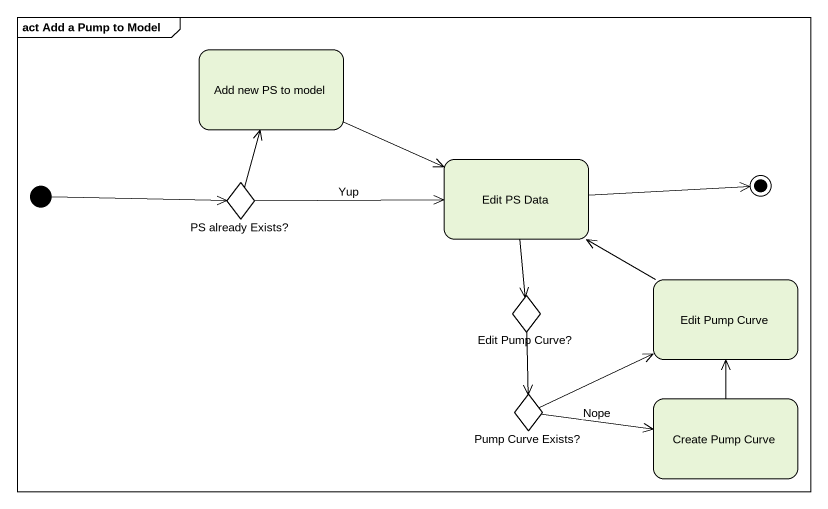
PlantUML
@startuml
mainframe act Add a Pump to Model
hide empty description
state "Add new PS to model" as Add_new_PS_to_model
state "PS already Exists?" as PS_already_Exists <<choice>>
state "Edit PS Data" as Edit_PS_Data
state "Edit Pump Curve" as Edit_Pump_Curve
state "Edit Pump Curve?" as Edit_Pump_Curve_2 <<choice>>
state "Pump Curve Exists?" as Pump_Curve_Exists <<choice>>
state "Create Pump Curve" as Create_Pump_Curve
[*] -right-> PS_already_Exists
Add_new_PS_to_model -right-> Edit_PS_Data
PS_already_Exists -up-> Add_new_PS_to_model
PS_already_Exists -right-> Edit_PS_Data : Yup
Edit_PS_Data --> Edit_Pump_Curve_2
Edit_Pump_Curve -left-> Edit_PS_Data
Edit_Pump_Curve_2 --> Pump_Curve_Exists
Pump_Curve_Exists -right-> Edit_Pump_Curve
Pump_Curve_Exists -right-> Create_Pump_Curve : Nope
Create_Pump_Curve -up-> Edit_Pump_Curve
Edit_PS_Data -right-> [*]
@enduml
